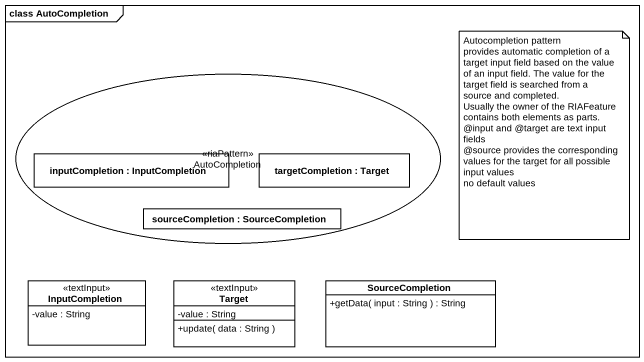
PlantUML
@startuml
mainframe class AutoCompletion
allowmixing
hide circle
hide empty members
skinparam classAttributeIconSize 0
usecase AutoCompletion <<riaPattern>>
rectangle "inputCompletion : InputCompletion" as inputCompletion
rectangle "targetCompletion : Target" as targetCompletion
rectangle "sourceCompletion : SourceCompletion" as sourceCompletion
class InputCompletion <<textInput>> {
  -value : String
}
class Target <<textInput>> {
  -value : String
  +update( data : String )
}
class SourceCompletion {
  +getData( input : String ) : String
}
targetCompletion -left- inputCompletion
targetCompletion -left- sourceCompletion
note as N1
  Autocompletion pattern
  provides automatic completion of a target input field based on the value of an input field. The value for the target field is searched from a source and completed.
  Usually the owner of the RIAFeature contains both elements as parts.
  ~@input and @target are text input fields
  ~@source provides the corresponding values for the target for all possible input values
  no default values
end note
@enduml
